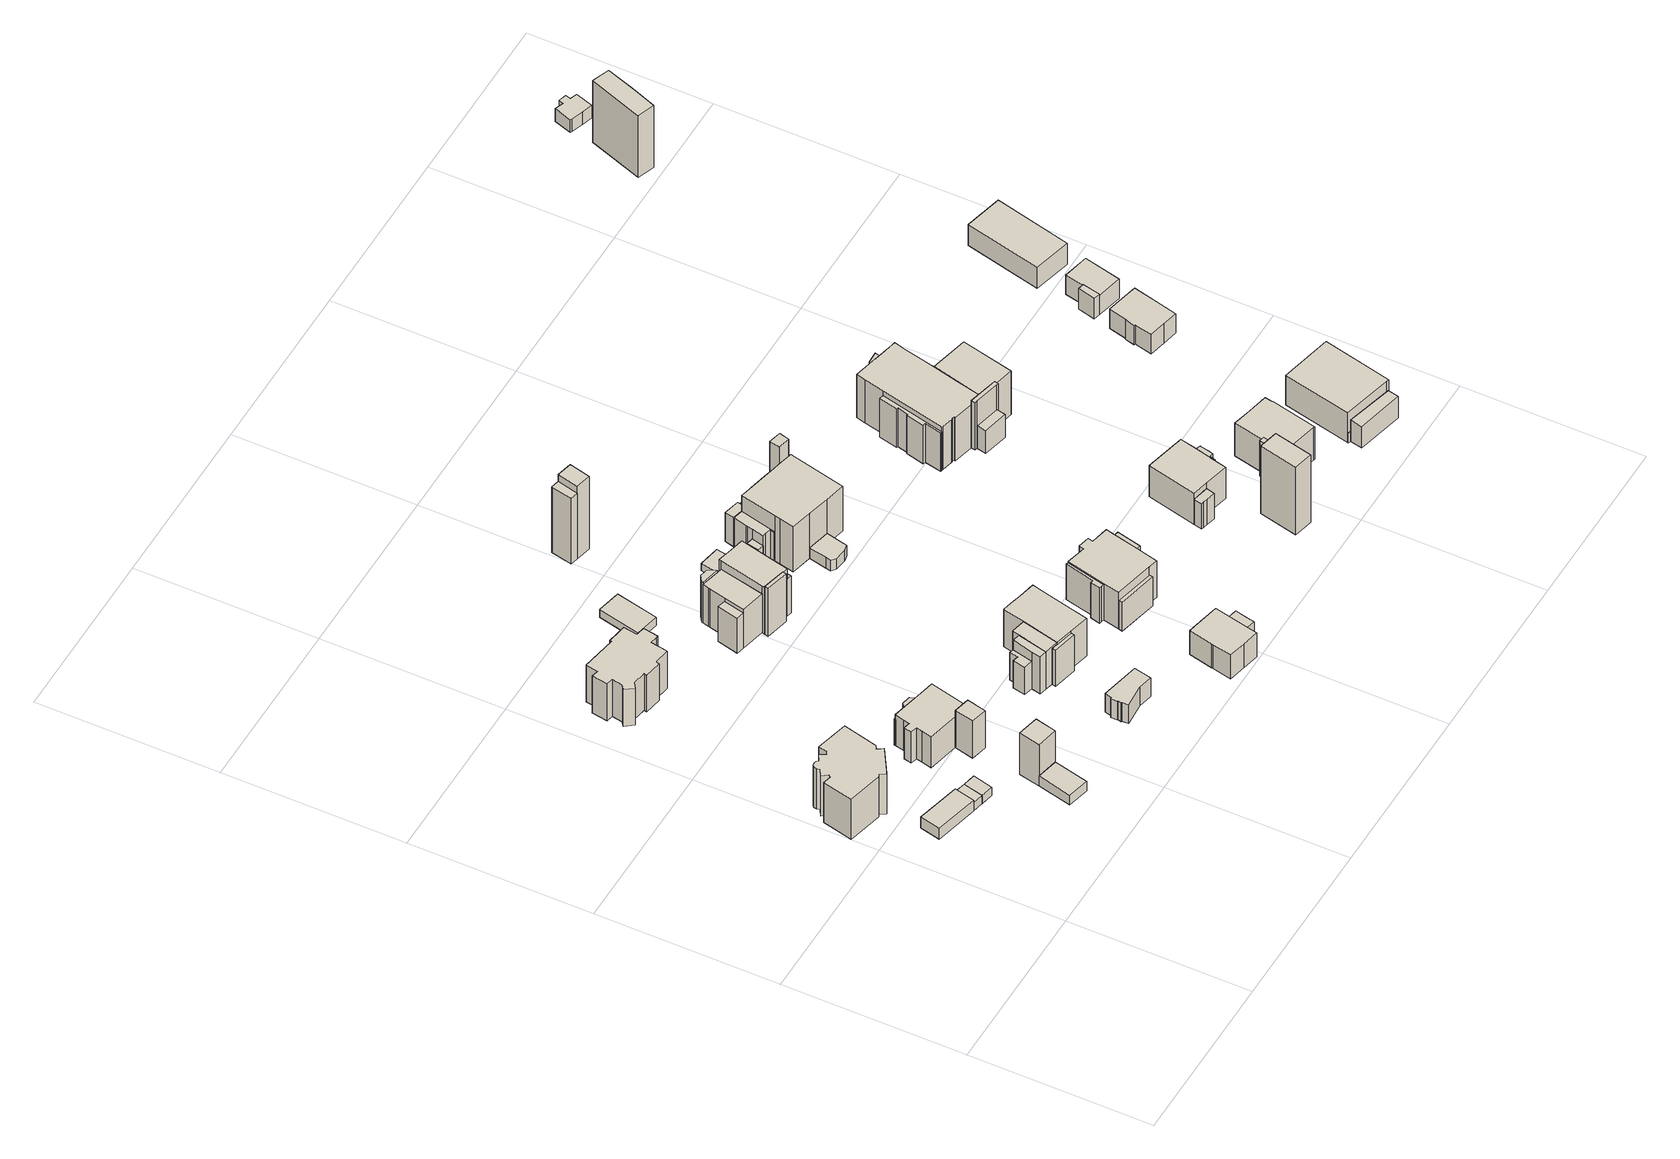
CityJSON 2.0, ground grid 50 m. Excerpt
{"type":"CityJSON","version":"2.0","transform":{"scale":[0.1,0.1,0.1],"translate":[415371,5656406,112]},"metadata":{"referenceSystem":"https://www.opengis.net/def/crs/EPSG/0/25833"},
"CityObjects":{
"building1":{"type":"Building","attributes":{"Dachtyp_tdc":"tdcHipAndGableRoof","Gemeindeschluessel":14612000,"Dachneigung":60.05,"QualitaetDacherkennung":9,"Geometrietyp2DReferenz":"3000","measuredHeight":6.74,"function":"31001_9998","roofType":"5000"},"geometry":[{"type":"Solid","lod":"1","boundaries":[[[[0,1,2,3]],[[4,5,6,7]],[[3,5,4,0]],[[2,6,5,3]],[[1,7,6,2]],[[0,4,7,1]]]]}]},
"building2":{"type":"Building","attributes":{"Dachtyp_tdc":"tdcFreeFormRoof","Gemeindeschluessel":14612000,"Dachneigung":3.25,"QualitaetDacherkennung":23,"Geometrietyp2DReferenz":"3000","measuredHeight":14.81,"function":"31001_9998","roofType":"5000"},"geometry":[{"type":"Solid","lod":"1","boundaries":[[[[8,9,10,11,12,13,14,15,16,17,18,19,20,21,22,23,24,25,26,27,28,29,30]],[[31,32,33,34,35,36,37,38,39,40,41,42,43,44,45,46,47,48,49,50,51,52,53]],[[30,32,31,8]],[[29,33,32,30]],[[28,34,33,29]],[[27,35,34,28]],[[26,36,35,27]],[[25,37,36,26]],[[24,38,37,25]],[[23,39,38,24]],[[22,40,39,23]],[[21,41,40,22]],[[20,42,41,21]],[[19,43,42,20]],[[18,44,43,19]],[[17,45,44,18]],[[16,46,45,17]],[[15,47,46,16]],[[14,48,47,15]],[[13,49,48,14]],[[12,50,49,13]],[[11,51,50,12]],[[10,52,51,11]],[[9,53,52,10]],[[8,31,53,9]]]]}]},
"building3":{"type":"Building","attributes":{"Dachtyp_tdc":"tdcPolyFlatRoof","Gemeindeschluessel":14612000,"Dachneigung":3.44,"QualitaetDacherkennung":82,"Geometrietyp2DReferenz":"3000","measuredHeight":2.91,"function":"31001_9998","roofType":"2100"},"geometry":[{"type":"Solid","lod":"1","boundaries":[[[[54,55,56,57]],[[58,59,7,6]],[[57,59,58,54]],[[56,7,59,57]],[[55,6,7,56]],[[54,58,6,55]]]]}]},
"building4":{"type":"Building","attributes":{"Dachtyp_tdc":"tdcPolyFlatRoof","Gemeindeschluessel":14612000,"Dachneigung":3.43,"QualitaetDacherkennung":82,"Geometrietyp2DReferenz":"3000","measuredHeight":2.96,"function":"31001_9998","roofType":"2100"},"geometry":[{"type":"Solid","lod":"1","boundaries":[[[[60,54,57,61]],[[62,63,64,65]],[[61,63,62,60]],[[57,64,63,61]],[[54,65,64,57]],[[60,62,65,54]]]]}]},
"building5":{"type":"Building","attributes":{"Dachtyp_tdc":"tdcPolyFlatRoof","Gemeindeschluessel":14612000,"Dachneigung":9.85,"QualitaetDacherkennung":81,"Geometrietyp2DReferenz":"3000","measuredHeight":4.2,"function":"31001_9998","roofType":"2100"},"geometry":[{"type":"Solid","lod":"1","boundaries":[[[[66,67,68,69]],[[70,71,72,73]],[[69,71,70,66]],[[68,72,71,69]],[[67,73,72,68]],[[66,70,73,67]]]]}]},
"building6":{"type":"Building","attributes":{"Dachtyp_tdc":"tdcFreeFormRoof","Gemeindeschluessel":14612000,"Dachneigung":69.59,"QualitaetDacherkennung":2,"Geometrietyp2DReferenz":"3000","measuredHeight":18.01,"function":"31001_9998","roofType":"5000"},"geometry":[{"type":"Solid","lod":"1","boundaries":[[[[74,75,76,77]],[[78,79,80,81]],[[77,79,78,74]],[[76,80,79,77]],[[75,81,80,76]],[[74,78,81,75]]]]}]},
"building7":{"type":"Building","attributes":{"Gemeindeschluessel":14612000,"Geometrietyp2DReferenz":"3000","function":"31001_9998","roofType":"9999"},"children":["building7-1","building7-2","building7-3"]},
"building7-1":{"type":"BuildingPart","attributes":{"Dachtyp_tdc":"tdcPolyFlatRoof","Dachneigung":0,"QualitaetDacherkennung":38,"Geometrietyp2DReferenz":"3000","measuredHeight":8.87,"roofType":"1000"},"parents":["building7"],"geometry":[{"type":"Solid","lod":"1","boundaries":[[[[82,83,84,85,86,87]],[[88,89,90,91,92,93]],[[87,89,88,82]],[[86,90,89,87]],[[85,91,90,86]],[[84,92,91,85]],[[83,93,92,84]],[[82,88,93,83]]]]}]},
"building7-2":{"type":"BuildingPart","attributes":{"Dachtyp_tdc":"tdcHipRoof","Dachneigung":26.07,"QualitaetDacherkennung":72,"Geometrietyp2DReferenz":"3000","measuredHeight":12.39,"roofType":"3200"},"parents":["building7"],"geometry":[{"type":"Solid","lod":"1","boundaries":[[[[94,95,96,97,98,99,100,101,102,103,104,105]],[[106,107,108,109,110,111,88,93,112,113,114,115]],[[105,107,106,94]],[[104,108,107,105]],[[103,109,108,104]],[[102,110,109,103]],[[101,111,110,102]],[[100,88,111,101]],[[99,93,88,100]],[[98,112,93,99]],[[97,113,112,98]],[[96,114,113,97]],[[95,115,114,96]],[[94,106,115,95]]]]}]},
"building7-3":{"type":"BuildingPart","attributes":{"Dachtyp_tdc":"tdcTentRoof","Dachneigung":30.76,"QualitaetDacherkennung":66,"Geometrietyp2DReferenz":"3000","measuredHeight":13.53,"roofType":"3500"},"parents":["building7"],"geometry":[{"type":"Solid","lod":"1","boundaries":[[[[116,117,118,119]],[[114,113,120,121]],[[119,113,114,116]],[[118,120,113,119]],[[117,121,120,118]],[[116,114,121,117]]]]}]},
"building8":{"type":"Building","attributes":{"Dachtyp_tdc":"tdcFreeFormRoof","Gemeindeschluessel":14612000,"Dachneigung":38.51,"QualitaetDacherkennung":26,"Geometrietyp2DReferenz":"3000","measuredHeight":15.04,"function":"31001_9998","roofType":"5000"},"geometry":[{"type":"Solid","lod":"1","boundaries":[[[[122,123,124,125,126,127,128,129,130,131,132,133,134,135,136,137,138,139,140,141,142,143,144]],[[145,146,147,148,149,150,151,152,153,154,155,156,157,158,159,160,161,162,163,164,165,166,167]],[[144,146,145,122]],[[143,147,146,144]],[[142,148,147,143]],[[141,149,148,142]],[[140,150,149,141]],[[139,151,150,140]],[[138,152,151,139]],[[137,153,152,138]],[[136,154,153,137]],[[135,155,154,136]],[[134,156,155,135]],[[133,157,156,134]],[[132,158,157,133]],[[131,159,158,132]],[[130,160,159,131]],[[129,161,160,130]],[[128,162,161,129]],[[127,163,162,128]],[[126,164,163,127]],[[125,165,164,126]],[[124,166,165,125]],[[123,167,166,124]],[[122,145,167,123]]]]}]},
"building9":{"type":"Building","attributes":{"Dachtyp_tdc":"tdcPolyFlatRoof","Gemeindeschluessel":14612000,"Dachneigung":0,"QualitaetDacherkennung":62,"Geometrietyp2DReferenz":"3000","measuredHeight":6.29,"function":"31001_9998","roofType":"1000"},"geometry":[{"type":"Solid","lod":"1","boundaries":[[[[168,169,170,171,172,173,174,175,176,177,178]],[[179,180,181,182,183,184,185,186,187,188,189]],[[178,180,179,168]],[[177,181,180,178]],[[176,182,181,177]],[[175,183,182,176]],[[174,184,183,175]],[[173,185,184,174]],[[172,186,185,173]],[[171,187,186,172]],[[170,188,187,171]],[[169,189,188,170]],[[168,179,189,169]]]]}]},
"building10":{"type":"Building","attributes":{"Dachtyp_tdc":"tdcPolyFlatRoof","Gemeindeschluessel":14612000,"Dachneigung":3.47,"QualitaetDacherkennung":86,"Geometrietyp2DReferenz":"3000","measuredHeight":2.9,"function":"31001_9998","roofType":"2100"},"geometry":[{"type":"Solid","lod":"1","boundaries":[[[[190,191,192,193]],[[194,195,196,197]],[[193,195,194,190]],[[192,196,195,193]],[[191,197,196,192]],[[190,194,197,191]]]]}]},
"building11":{"type":"Building","attributes":{"Gemeindeschluessel":14612000,"Geometrietyp2DReferenz":"3000","function":"31001_9998","roofType":"9999"},"children":["building11-1","building11-2","building11-3","building11-4","building11-5","building11-6"]},
"building11-1":{"type":"BuildingPart","attributes":{"Dachtyp_tdc":"tdcGableRoof","Dachneigung":65.49,"QualitaetDacherkennung":18,"Geometrietyp2DReferenz":"3000","measuredHeight":19.24,"roofType":"3100"},"parents":["building11"],"geometry":[{"type":"Solid","lod":"1","boundaries":[[[[198,199,200,201]],[[202,203,204,205]],[[201,203,202,198]],[[200,204,203,201]],[[199,205,204,200]],[[198,202,205,199]]]]}]},
"building11-2":{"type":"BuildingPart","attributes":{"Dachtyp_tdc":"tdcGableRoof","Dachneigung":63.66,"QualitaetDacherkennung":28,"Geometrietyp2DReferenz":"3000","measuredHeight":16.52,"roofType":"3100"},"parents":["building11"],"geometry":[{"type":"Solid","lod":"1","boundaries":[[[[206,207,208,209,210,211,212,213]],[[214,215,216,217,218,219,220,221]],[[213,215,214,206]],[[212,216,215,213]],[[211,217,216,212]],[[210,218,217,211]],[[209,219,218,210]],[[208,220,219,209]],[[207,221,220,208]],[[206,214,221,207]]]]}]},
"building11-3":{"type":"BuildingPart","attributes":{"Dachtyp_tdc":"tdcGableRoof","Dachneigung":60.51,"QualitaetDacherkennung":62,"Geometrietyp2DReferenz":"3000","measuredHeight":14.48,"roofType":"3100"},"parents":["building11"],"geometry":[{"type":"Solid","lod":"1","boundaries":[[[[222,223,224,225]],[[221,226,227,214]],[[225,226,221,222]],[[224,227,226,225]],[[223,214,227,224]],[[222,221,214,223]]]]}]},
"building11-4":{"type":"BuildingPart","attributes":{"Dachtyp_tdc":"tdcPolyFlatRoof","Dachneigung":5.05,"QualitaetDacherkennung":50,"Geometrietyp2DReferenz":"3000","measuredHeight":12.51,"roofType":"2100"},"parents":["building11"],"geometry":[{"type":"Solid","lod":"1","boundaries":[[[[228,229,230,231]],[[232,233,234,235]],[[231,233,232,228]],[[230,234,233,231]],[[229,235,234,230]],[[228,232,235,229]]]]}]},
"building11-5":{"type":"BuildingPart","attributes":{"Dachtyp_tdc":"tdcFreeFormRoof","Dachneigung":58.99,"QualitaetDacherkennung":27,"Geometrietyp2DReferenz":"3000","measuredHeight":19.33,"roofType":"5000"},"parents":["building11"],"geometry":[{"type":"Solid","lod":"1","boundaries":[[[[236,237,238,239,240,241,242,243,244,245,246]],[[234,233,205,247,204,220,219,248,249,250,251]],[[246,233,234,236]],[[245,205,233,246]],[[244,247,205,245]],[[243,204,247,244]],[[242,220,204,243]],[[241,219,220,242]],[[240,248,219,241]],[[239,249,248,240]],[[238,250,249,239]],[[237,251,250,238]],[[236,234,251,237]]]]}]},
"building11-6":{"type":"BuildingPart","attributes":{"Dachtyp_tdc":"tdcFreeFormRoof","Dachneigung":59.69,"QualitaetDacherkennung":20,"Geometrietyp2DReferenz":"3000","measuredHeight":15.66,"roofType":"5000"},"parents":["building11"],"geometry":[{"type":"Solid","lod":"1","boundaries":[[[[252,253,254,255,256]],[[217,257,258,259,218]],[[256,257,217,252]],[[255,258,257,256]],[[254,259,258,255]],[[253,218,259,254]],[[252,217,218,253]]]]}]},
"building12":{"type":"Building","attributes":{"Gemeindeschluessel":14612000,"Geometrietyp2DReferenz":"3000","function":"31001_9998","roofType":"9999"},"children":["building12-1","building12-2","building12-3","building12-4","building12-5","building12-6","building12-7"]},
"building12-1":{"type":"BuildingPart","attributes":{"Dachtyp_tdc":"tdcPolyFlatRoof","Dachneigung":0,"QualitaetDacherkennung":68,"Geometrietyp2DReferenz":"3000","measuredHeight":12.65,"roofType":"1000"},"parents":["building12"],"geometry":[{"type":"Solid","lod":"1","boundaries":[[[[260,261,262,263,264,265,266,267,268,269]],[[270,271,272,273,274,275,276,277,278,279]],[[269,270,279,260]],[[268,271,270,269]],[[267,272,271,268]],[[266,273,272,267]],[[265,274,273,266]],[[264,275,274,265]],[[263,276,275,264]],[[262,277,276,263]],[[261,278,277,262]],[[260,279,278,261]]]]}]},
"building12-2":{"type":"BuildingPart","attributes":{"Dachtyp_tdc":"tdcFreeFormRoof","Dachneigung":18.35,"QualitaetDacherkennung":23,"Geometrietyp2DReferenz":"3000","measuredHeight":12.59,"roofType":"5000"},"parents":["building12"],"geometry":[{"type":"Solid","lod":"1","boundaries":[[[[280,281,282,283,282,284]],[[285,286,287,288,287,279]],[[284,286,285,280]],[[282,287,286,284]],[[281,279,287,282]],[[280,285,279,281]]]]}]},
"building12-3":{"type":"BuildingPart","attributes":{"Dachtyp_tdc":"tdcPolyFlatRoof","Dachneigung":0,"QualitaetDacherkennung":66,"Geometrietyp2DReferenz":"3000","measuredHeight":12.65,"roofType":"1000"},"parents":["building12"],"geometry":[{"type":"Solid","lod":"1","boundaries":[[[[269,268,289,290,291]],[[270,288,292,293,271]],[[291,288,270,269]],[[290,292,288,291]],[[289,293,292,290]],[[268,271,293,289]],[[269,270,271,268]]]]}]},
"building12-4":{"type":"BuildingPart","attributes":{"Dachtyp_tdc":"tdcPolyFlatRoof","Dachneigung":0,"QualitaetDacherkennung":42,"Geometrietyp2DReferenz":"3000","measuredHeight":9.26,"roofType":"1000"},"parents":["building12"],"geometry":[{"type":"Solid","lod":"1","boundaries":[[[[294,295,296,297,298,299]],[[300,301,302,303,304,305]],[[299,301,300,294]],[[298,302,301,299]],[[297,303,302,298]],[[296,304,303,297]],[[295,305,304,296]],[[294,300,305,295]]]]}]},
"building12-5":{"type":"BuildingPart","attributes":{"Dachtyp_tdc":"tdcFreeFormRoof","Dachneigung":62.12,"QualitaetDacherkennung":17,"Geometrietyp2DReferenz":"3000","measuredHeight":10.46,"roofType":"5000"},"parents":["building12"],"geometry":[{"type":"Solid","lod":"1","boundaries":[[[[306,307,308,309]],[[276,310,311,277]],[[309,310,276,306]],[[308,311,310,309]],[[307,277,311,308]],[[306,276,277,307]]]]}]},
"building12-6":{"type":"BuildingPart","attributes":{"Dachtyp_tdc":"tdcPolyFlatRoof","Dachneigung":0,"QualitaetDacherkennung":40,"Geometrietyp2DReferenz":"3000","measuredHeight":3.21,"roofType":"1000"},"parents":["building12"],"geometry":[{"type":"Solid","lod":"1","boundaries":[[[[312,313,314,315]],[[274,273,316,317]],[[315,273,274,312]],[[314,316,273,315]],[[313,317,316,314]],[[312,274,317,313]]]]}]},
"building12-7":{"type":"BuildingPart","attributes":{"Dachtyp_tdc":"tdcPolyFlatRoof","Dachneigung":0,"QualitaetDacherkennung":72,"Geometrietyp2DReferenz":"3000","measuredHeight":12.62,"roofType":"1000"},"parents":["building12"],"geometry":[{"type":"Solid","lod":"1","boundaries":[[[[318,319,320,321,322]],[[305,304,292,288,323]],[[322,304,305,318]],[[321,292,304,322]],[[320,288,292,321]],[[319,323,288,320]],[[318,305,323,319]]]]}]},
"building13":{"type":"Building","attributes":{"Gemeindeschluessel":14612000,"Geometrietyp2DReferenz":"3000","function":"31001_9998","roofType":"9999"},"children":["building13-1","building13-2"]},
"building13-1":{"type":"BuildingPart","attributes":{"Dachtyp_tdc":"tdcGableRoof","Dachneigung":21.09,"QualitaetDacherkennung":64,"Geometrietyp2DReferenz":"3000","measuredHeight":9.02,"roofType":"3100"},"parents":["building13"],"geometry":[{"type":"Solid","lod":"1","boundaries":[[[[324,325,326,327,328,329,330,331,332]],[[333,334,335,336,337,338,339,340,341]],[[332,334,333,324]],[[331,335,334,332]],[[330,336,335,331]],[[329,337,336,330]],[[328,338,337,329]],[[327,339,338,328]],[[326,340,339,327]],[[325,341,340,326]],[[324,333,341,325]]]]}]},
"building13-2":{"type":"BuildingPart","attributes":{"Dachtyp_tdc":"tdcGableRoof","Dachneigung":14.2,"QualitaetDacherkennung":58,"Geometrietyp2DReferenz":"3000","measuredHeight":8.01,"roofType":"3100"},"parents":["building13"],"geometry":[{"type":"Solid","lod":"1","boundaries":[[[[342,343,344,345,346,347,348,349]],[[350,340,351,352,353,354,355,341]],[[349,340,350,342]],[[348,351,340,349]],[[347,352,351,348]],[[346,353,352,347]],[[345,354,353,346]],[[344,355,354,345]],[[343,341,355,344]],[[342,350,341,343]]]]}]},
"building14":{"type":"Building","attributes":{"Dachtyp_tdc":"tdcGableRoof","Gemeindeschluessel":14612000,"Dachneigung":34.24,"QualitaetDacherkennung":8,"Geometrietyp2DReferenz":"3000","measuredHeight":24.36,"function":"31001_9998","roofType":"3100"},"geometry":[{"type":"Solid","lod":"1","boundaries":[[[[356,357,358,359]],[[360,361,362,363]],[[359,361,360,356]],[[358,362,361,359]],[[357,363,362,358]],[[356,360,363,357]]]]}]},
"building15":{"type":"Building","attributes":{"Dachtyp_tdc":"tdcFreeFormRoof","Gemeindeschluessel":14612000,"Dachneigung":66.35,"QualitaetDacherkennung":4,"Geometrietyp2DReferenz":"3000","measuredHeight":27.05,"function":"31001_9998","roofType":"5000"},"geometry":[{"type":"Solid","lod":"1","boundaries":[[[[364,365,366,367]],[[362,361,368,369]],[[367,361,362,364]],[[366,368,361,367]],[[365,369,368,366]],[[364,362,369,365]]]]}]},
"building16":{"type":"Building","attributes":{"Dachtyp_tdc":"tdcPolyFlatRoof","Gemeindeschluessel":14612000,"Dachneigung":0,"QualitaetDacherkennung":37,"Geometrietyp2DReferenz":"3000","measuredHeight":2.41,"function":"31001_9998","roofType":"1000"},"geometry":[{"type":"Solid","lod":"1","boundaries":[[[[370,371,372,373]],[[374,375,376,377]],[[373,375,374,370]],[[372,376,375,373]],[[371,377,376,372]],[[370,374,377,371]]]]}]},
"building17":{"type":"Building","attributes":{"Gemeindeschluessel":14612000,"Geometrietyp2DReferenz":"3000","function":"31001_9998","roofType":"9999"},"children":["building17-1","building17-2","building17-3","building17-4"]},
"building17-1":{"type":"BuildingPart","attributes":{"Dachtyp_tdc":"tdcFreeFormRoof","Dachneigung":20.43,"QualitaetDacherkennung":39,"Geometrietyp2DReferenz":"3000","measuredHeight":12.29,"roofType":"5000"},"parents":["building17"],"geometry":[{"type":"Solid","lod":"1","boundaries":[[[[378,379,380,381]],[[382,383,384,385]],[[381,383,382,378]],[[380,384,383,381]],[[379,385,384,380]],[[378,382,385,379]]]]}]},
"building17-2":{"type":"BuildingPart","attributes":{"Dachtyp_tdc":"tdcPolyFlatRoof","Dachneigung":0,"QualitaetDacherkennung":77,"Geometrietyp2DReferenz":"3000","measuredHeight":12.39,"roofType":"1000"},"parents":["building17"],"geometry":[{"type":"Solid","lod":"1","boundaries":[[[[386,387,388,389,390,391,392,393,394,395,396,397]],[[385,398,399,400,401,402,403,404,405,406,407,382]],[[397,385,382,386]],[[396,398,385,397]],[[395,399,398,396]],[[394,400,399,395]],[[393,401,400,394]],[[392,402,401,393]],[[391,403,402,392]],[[390,404,403,391]],[[389,405,404,390]],[[388,406,405,389]],[[387,407,406,388]],[[386,382,407,387]]]]}]},
"building17-3":{"type":"BuildingPart","attributes":{"Dachtyp_tdc":"tdcFreeFormRoof","Dachneigung":69.54,"QualitaetDacherkennung":15,"Geometrietyp2DReferenz":"3000","measuredHeight":10.46,"roofType":"5000"},"parents":["building17"],"geometry":[{"type":"Solid","lod":"1","boundaries":[[[[408,409,410,411]],[[399,412,413,400]],[[411,412,399,408]],[[410,413,412,411]],[[409,400,413,410]],[[408,399,400,409]]]]}]},
"building17-4":{"type":"BuildingPart","attributes":{"Dachtyp_tdc":"tdcFreeFormRoof","Dachneigung":28.55,"QualitaetDacherkennung":44,"Geometrietyp2DReferenz":"3000","measuredHeight":12.25,"roofType":"5000"},"parents":["building17"],"geometry":[{"type":"Solid","lod":"1","boundaries":[[[[414,415,416,417,418,419,420]],[[421,422,402,401,423,424,425]],[[420,422,421,414]],[[419,402,422,420]],[[418,401,402,419]],[[417,423,401,418]],[[416,424,423,417]],[[415,425,424,416]],[[414,421,425,415]]]]}]},
"building18":{"type":"Building","attributes":{"name":"Aparthotel Villa Feisleben","Gemeindeschluessel":14612000,"Geometrietyp2DReferenz":"3000","function":"31001_2071","roofType":"9999"},"children":["building18-1","building18-2","building18-3","building18-4","building18-5"]},
"building18-1":{"type":"BuildingPart","attributes":{"Dachtyp_tdc":"tdcFreeFormRoof","Dachneigung":27.39,"QualitaetDacherkennung":15,"Geometrietyp2DReferenz":"3000","measuredHeight":4.35,"roofType":"5000"},"parents":["building18"],"geometry":[{"type":"Solid","lod":"1","boundaries":[[[[426,427,428,429,430,431,432,433]],[[434,435,436,437,438,439,440,441]],[[433,435,434,426]],[[432,436,435,433]],[[431,437,436,432]],[[430,438,437,431]],[[429,439,438,430]],[[428,440,439,429]],[[427,441,440,428]],[[426,434,441,427]]]]}]},
"building18-2":{"type":"BuildingPart","attributes":{"Dachtyp_tdc":"tdcHipRoof","Dachneigung":33.91,"QualitaetDacherkennung":68,"Geometrietyp2DReferenz":"3000","measuredHeight":17.95,"roofType":"3200"},"parents":["building18"],"geometry":[{"type":"Solid","lod":"1","boundaries":[[[[442,443,444,445,446,447,448,449,450,451,452,453,454,455,456,457]],[[440,458,459,460,461,462,463,464,465,466,467,468,469,470,471,441]],[[457,458,440,442]],[[456,459,458,457]],[[455,460,459,456]],[[454,461,460,455]],[[453,462,461,454]],[[452,463,462,453]],[[451,464,463,452]],[[450,465,464,451]],[[449,466,465,450]],[[448,467,466,449]],[[447,468,467,448]],[[446,469,468,447]],[[445,470,469,446]],[[444,471,470,445]],[[443,441,471,444]],[[442,440,441,443]]]]}]},
"building18-3":{"type":"BuildingPart","attributes":{"Dachtyp_tdc":"tdcPolyFlatRoof","Dachneigung":10.23,"QualitaetDacherkennung":35,"Geometrietyp2DReferenz":"3000","measuredHeight":10.07,"roofType":"2100"},"parents":["building18"],"geometry":[{"type":"Solid","lod":"1","boundaries":[[[[472,473,474,475,476]],[[477,478,479,480,463]],[[476,478,477,472]],[[475,479,478,476]],[[474,480,479,475]],[[473,463,480,474]],[[472,477,463,473]]]]}]},
"building18-4":{"type":"BuildingPart","attributes":{"Dachtyp_tdc":"tdcGableRoof","Dachneigung":21.68,"QualitaetDacherkennung":56,"Geometrietyp2DReferenz":"3000","measuredHeight":6.91,"roofType":"3100"},"parents":["building18"],"geometry":[{"type":"Solid","lod":"1","boundaries":[[[[481,482,483,484,485,486,487,488,489]],[[490,491,492,493,494,495,496,497,498]],[[489,491,490,481]],[[488,492,491,489]],[[487,493,492,488]],[[486,494,493,487]],[[485,495,494,486]],[[484,496,495,485]],[[483,497,496,484]],[[482,498,497,483]],[[481,490,498,482]]]]}]},
"building18-5":{"type":"BuildingPart","attributes":{"Dachtyp_tdc":"tdcPolyFlatRoof","Dachneigung":0,"QualitaetDacherkennung":14,"Geometrietyp2DReferenz":"3000","measuredHeight":9.84,"roofType":"1000"},"parents":["building18"],"geometry":[{"type":"Solid","lod":"1","boundaries":[[[[499,500,501,502,503,504,472,505,506,507]],[[491,508,509,477,462,461,510,511,512,493]],[[506,508,491,507]],[[505,509,508,506]],[[472,477,509,505]],[[504,462,477,472]],[[503,461,462,504]],[[502,510,461,503]],[[501,511,510,502]],[[500,512,511,501]],[[499,493,512,500]],[[507,491,493,499]]]]}]},
"building19":{"type":"Building","attributes":{"name":"Aparthotel Villa Feisleben","Dachtyp_tdc":"tdcFreeFormRoof","Gemeindeschluessel":14612000,"Dachneigung":53.56,"QualitaetDacherkennung":10,"Geometrietyp2DReferenz":"3000","measuredHeight":10.9,"function":"31001_2071","roofType":"5000"},"geometry":[{"type":"Solid","lod":"1","boundaries":[[[[513,514,515,516,517]],[[463,480,518,519,464]],[[517,480,463,513]],[[516,518,480,517]],[[515,519,518,516]],[[514,464,519,515]],[[513,463,464,514]]]]}]},
"building20":{"type":"Building","attributes":{"name":"Aparthotel Villa Feisleben","Dachtyp_tdc":"tdcFreeFormRoof","Gemeindeschluessel":14612000,"Dachneigung":39.19,"QualitaetDacherkennung":9,"Geometrietyp2DReferenz":"3000","measuredHeight":20.86,"function":"31001_2071","roofType":"5000"},"geometry":[{"type":"Solid","lod":"1","boundaries":[[[[520,521,522,523,524]],[[525,526,527,528,529]],[[524,526,525,520]],[[523,527,526,524]],[[522,528,527,523]],[[521,529,528,522]],[[520,525,529,521]]]]}]},
"building21":{"type":"Building","attributes":{"Dachtyp_tdc":"tdcFreeFormRoof","Gemeindeschluessel":14612000,"Dachneigung":16.84,"QualitaetDacherkennung":3,"Geometrietyp2DReferenz":"3000","measuredHeight":23.24,"function":"31001_9998","roofType":"5000"},"geometry":[{"type":"Solid","lod":"1","boundaries":[[[[530,531,532,533,534]],[[535,536,537,538,539]],[[534,536,535,530]],[[533,537,536,534]],[[532,538,537,533]],[[531,539,538,532]],[[530,535,539,531]]]]}]},
"building22":{"type":"Building","attributes":{"Gemeindeschluessel":14612000,"Geometrietyp2DReferenz":"3000","function":"31001_9998","roofType":"9999"},"children":["building22-1","building22-2","building22-3"]},
"building22-1":{"type":"BuildingPart","attributes":{"Dachtyp_tdc":"tdcPolyFlatRoof","Dachneigung":28.89,"QualitaetDacherkennung":56,"Geometrietyp2DReferenz":"3000","measuredHeight":9.5,"roofType":"2100"},"parents":["building22"],"geometry":[{"type":"Solid","lod":"1","boundaries":[[[[540,541,542,543,544,545,546,547,548]],[[549,550,551,552,553,554,555,556,557]],[[548,549,557,540]],[[547,550,549,548]],[[546,551,550,547]],[[545,552,551,546]],[[544,553,552,545]],[[543,554,553,544]],[[542,555,554,543]],[[541,556,555,542]],[[540,557,556,541]]]]}]},
"building22-2":{"type":"BuildingPart","attributes":{"Dachtyp_tdc":"tdcFreeFormRoof","Dachneigung":49.19,"QualitaetDacherkennung":33,"Geometrietyp2DReferenz":"3000","measuredHeight":9.24,"roofType":"5000"},"parents":["building22"],"geometry":[{"type":"Solid","lod":"1","boundaries":[[[[558,559,560,561,562,563]],[[564,565,566,567,568,569]],[[563,565,564,558]],[[562,566,565,563]],[[561,567,566,562]],[[560,568,567,561]],[[559,569,568,560]],[[558,564,569,559]]]]}]},
"building22-3":{"type":"BuildingPart","attributes":{"Dachtyp_tdc":"tdcHipRoof","Dachneigung":35,"QualitaetDacherkennung":67,"Geometrietyp2DReferenz":"3000","measuredHeight":12.61,"roofType":"3200"},"parents":["building22"],"geometry":[{"type":"Solid","lod":"1","boundaries":[[[[570,571,572,573,574,575,576,577]],[[556,578,579,569,568,580,581,557]],[[577,578,556,570]],[[576,579,578,577]],[[575,569,579,576]],[[574,568,569,575]],[[573,580,568,574]],[[572,581,580,573]],[[571,557,581,572]],[[570,556,557,571]]]]}]},
"building23":{"type":"Building","attributes":{"Dachtyp_tdc":"tdcFreeFormRoof","Gemeindeschluessel":14612000,"Dachneigung":14.67,"QualitaetDacherkennung":9,"Geometrietyp2DReferenz":"3000","measuredHeight":12.17,"function":"31001_9998","roofType":"5000"},"geometry":[{"type":"Solid","lod":"1","boundaries":[[[[582,583,584,585]],[[586,587,588,589]],[[585,587,586,582]],[[584,588,587,585]],[[583,589,588,584]],[[582,586,589,583]]]]}]},
"building24":{"type":"Building","attributes":{"Gemeindeschluessel":14612000,"Geometrietyp2DReferenz":"3000","function":"31001_9998","roofType":"9999"},"children":["building24-1","building24-2","building24-3","building24-4","building24-5","building24-6"]},
"building24-1":{"type":"BuildingPart","attributes":{"Dachtyp_tdc":"tdcHipRoof","Dachneigung":23.21,"QualitaetDacherkennung":25,"Geometrietyp2DReferenz":"3000","measuredHeight":16.01,"roofType":"3200"},"parents":["building24"],"geometry":[{"type":"Solid","lod":"1","boundaries":[[[[590,591,592,593,594,595,596,597,598,599,600,601,602,603,604,605,606,607,608,609,610]],[[611,612,613,614,615,616,617,618,619,620,621,622,623,624,625,626,627,628,629,630,631]],[[610,612,611,590]],[[609,613,612,610]],[[608,614,613,609]],[[607,615,614,608]],[[606,616,615,607]],[[605,617,616,606]],[[604,618,617,605]],[[603,619,618,604]],[[602,620,619,603]],[[601,621,620,602]],[[600,622,621,601]],[[599,623,622,600]],[[598,624,623,599]],[[597,625,624,598]],[[596,626,625,597]],[[595,627,626,596]],[[594,628,627,595]],[[593,629,628,594]],[[592,630,629,593]],[[591,631,630,592]],[[590,611,631,591]]]]}]},
"building24-2":{"type":"BuildingPart","attributes":{"Dachtyp_tdc":"tdcFreeFormRoof","Dachneigung":53.12,"QualitaetDacherkennung":47,"Geometrietyp2DReferenz":"3000","measuredHeight":16.35,"roofType":"5000"},"parents":["building24"],"geometry":[{"type":"Solid","lod":"1","boundaries":[[[[632,633,634,635,636,637]],[[638,639,640,641,623,642]],[[637,639,638,632]],[[636,640,639,637]],[[635,641,640,636]],[[634,623,641,635]],[[633,642,623,634]],[[632,638,642,633]]]]}]},
"building24-3":{"type":"BuildingPart","attributes":{"Dachtyp_tdc":"tdcHipAndGableRoof","Dachneigung":25.53,"QualitaetDacherkennung":62,"Geometrietyp2DReferenz":"3000","measuredHeight":16.56,"roofType":"5000"},"parents":["building24"],"geometry":[{"type":"Solid","lod":"1","boundaries":[[[[643,644,645,646,647,648]],[[622,649,620,650,651,642]],[[648,649,622,643]],[[647,620,649,648]],[[646,650,620,647]],[[645,651,650,646]],[[644,642,651,645]],[[643,622,642,644]]]]}]},
"building24-4":{"type":"BuildingPart","attributes":{"Dachtyp_tdc":"tdcPolyFlatRoof","Dachneigung":0,"QualitaetDacherkennung":63,"Geometrietyp2DReferenz":"3000","measuredHeight":7.66,"roofType":"1000"},"parents":["building24"],"geometry":[{"type":"Solid","lod":"1","boundaries":[[[[652,653,654,655]],[[639,656,657,640]],[[655,656,639,652]],[[654,657,656,655]],[[653,640,657,654]],[[652,639,640,653]]]]}]},
"building24-5":{"type":"BuildingPart","attributes":{"Dachtyp_tdc":"tdcPolyFlatRoof","Dachneigung":23.55,"QualitaetDacherkennung":49,"Geometrietyp2DReferenz":"3000","measuredHeight":13.38,"roofType":"2100"},"parents":["building24"],"geometry":[{"type":"Solid","lod":"1","boundaries":[[[[658,659,660,661,662,663,664,665,666,667,668]],[[629,669,670,671,672,673,674,675,676,677,630]],[[668,669,629,658]],[[667,670,669,668]],[[666,671,670,667]],[[665,672,671,666]],[[664,673,672,665]],[[663,674,673,664]],[[662,675,674,663]],[[661,676,675,662]],[[660,677,676,661]],[[659,630,677,660]],[[658,629,630,659]]]]}]},
"building24-6":{"type":"BuildingPart","attributes":{"Dachtyp_tdc":"tdcFreeFormRoof","Dachneigung":30.58,"QualitaetDacherkennung":8,"Geometrietyp2DReferenz":"3000","measuredHeight":12.9,"roofType":"5000"},"parents":["building24"],"geometry":[{"type":"Solid","lod":"1","boundaries":[[[[678,679,680,681]],[[613,682,683,614]],[[681,682,613,678]],[[680,683,682,681]],[[679,614,683,680]],[[678,613,614,679]]]]}]},
"building25":{"type":"Building","attributes":{"Dachtyp_tdc":"tdcCutTentRoof","Gemeindeschluessel":14612000,"Dachneigung":2.19,"QualitaetDacherkennung":54,"Geometrietyp2DReferenz":"3000","measuredHeight":12.91,"function":"31001_9998","roofType":"9999"},"geometry":[{"type":"Solid","lod":"1","boundaries":[[[[684,685,686,687,688,689,690,691,692,693]],[[694,695,696,697,698,699,700,701,702,703]],[[693,695,694,684]],[[692,696,695,693]],[[691,697,696,692]],[[690,698,697,691]],[[689,699,698,690]],[[688,700,699,689]],[[687,701,700,688]],[[686,702,701,687]],[[685,703,702,686]],[[684,694,703,685]]]]}]},
"building26":{"type":"Building","attributes":{"Gemeindeschluessel":14612000,"Geometrietyp2DReferenz":"3000","function":"31001_9998","roofType":"9999"},"children":["building26-1","building26-2","building26-3"]},
"building26-1":{"type":"BuildingPart","attributes":{"Dachtyp_tdc":"tdcPolyFlatRoof","Dachneigung":0,"QualitaetDacherkennung":0,"Geometrietyp2DReferenz":"3000","measuredHeight":3.13,"roofType":"9999"},"parents":["building26"],"geometry":[{"type":"Solid","lod":"1","boundaries":[[[[704,705,706,707,708]],[[709,710,711,712,713]],[[708,710,709,704]],[[707,711,710,708]],[[706,712,711,707]],[[705,713,712,706]],[[704,709,713,705]]]]}]},
"building26-2":{"type":"BuildingPart","attributes":{"Dachtyp_tdc":"tdcGableRoof","Dachneigung":66.31,"QualitaetDacherkennung":14,"Geometrietyp2DReferenz":"3000","measuredHeight":9.51,"roofType":"3100"},"parents":["building26"],"geometry":[{"type":"Solid","lod":"1","boundaries":[[[[714,715,716,717]],[[713,712,718,719]],[[717,712,713,714]],[[716,718,712,717]],[[715,719,718,716]],[[714,713,719,715]]]]}]},
"building26-3":{"type":"BuildingPart","attributes":{"Dachtyp_tdc":"tdcHipRoof","Dachneigung":10.26,"QualitaetDacherkennung":40,"Geometrietyp2DReferenz":"3000","measuredHeight":10.61,"roofType":"3200"},"parents":["building26"],"geometry":[{"type":"Solid","lod":"1","boundaries":[[[[720,721,722,723,724]],[[725,726,727,711,710]],[[724,726,725,720]],[[723,727,726,724]],[[722,711,727,723]],[[721,710,711,722]],[[720,725,710,721]]]]}]},
"building27":{"type":"Building","attributes":{"Dachtyp_tdc":"tdcGableRoof","Gemeindeschluessel":14612000,"Dachneigung":26.08,"QualitaetDacherkennung":79,"Geometrietyp2DReferenz":"3000","measuredHeight":7.88,"function":"31001_9998","roofType":"3100"},"geometry":[{"type":"Solid","lod":"1","boundaries":[[[[728,729,730,731,732,733,734,735,736,737]],[[738,739,740,741,742,743,744,745,746,747]],[[737,739,738,728]],[[736,740,739,737]],[[735,741,740,736]],[[734,742,741,735]],[[733,743,742,734]],[[732,744,743,733]],[[731,745,744,732]],[[730,746,745,731]],[[729,747,746,730]],[[728,738,747,729]]]]}]},
"building28":{"type":"Building","attributes":{"Gemeindeschluessel":14612000,"Geometrietyp2DReferenz":"3000","function":"31001_9998","roofType":"9999"},"children":["building28-1","building28-2"]},
"building28-1":{"type":"BuildingPart","attributes":{"Dachtyp_tdc":"tdcGableRoof","Dachneigung":28.7,"QualitaetDacherkennung":82,"Geometrietyp2DReferenz":"3000","measuredHeight":7.53,"roofType":"3100"},"parents":["building28"],"geometry":[{"type":"Solid","lod":"1","boundaries":[[[[748,749,750,751]],[[752,753,754,755]],[[751,753,752,748]],[[750,754,753,751]],[[749,755,754,750]],[[748,752,755,749]]]]}]},
"building28-2":{"type":"BuildingPart","attributes":{"Dachtyp_tdc":"tdcGableRoof","Dachneigung":28.6,"QualitaetDacherkennung":87,"Geometrietyp2DReferenz":"3000","measuredHeight":7.59,"roofType":"3100"},"parents":["building28"],"geometry":[{"type":"Solid","lod":"1","boundaries":[[[[756,757,758,759]],[[752,760,761,762]],[[759,760,752,756]],[[758,761,760,759]],[[757,762,761,758]],[[756,752,762,757]]]]}]},
"building29":{"type":"Building","attributes":{"Dachtyp_tdc":"tdcFreeFormRoof","Gemeindeschluessel":14612000,"Dachneigung":21.67,"QualitaetDacherkennung":73,"Geometrietyp2DReferenz":"3000","measuredHeight":8.11,"function":"31001_9998","roofType":"5000"},"geometry":[{"type":"Solid","lod":"1","boundaries":[[[[763,764,765,766]],[[767,768,769,770]],[[766,768,767,763]],[[765,769,768,766]],[[764,770,769,765]],[[763,767,770,764]]]]}]},
"building30":{"type":"Building","attributes":{"Dachtyp_tdc":"tdcFreeFormRoof","Gemeindeschluessel":14612000,"Dachneigung":44.32,"QualitaetDacherkennung":3,"Geometrietyp2DReferenz":"3000","measuredHeight":22.29,"function":"31001_9998","roofType":"5000"},"geometry":[{"type":"Solid","lod":"1","boundaries":[[[[771,772,773,774,775]],[[776,777,778,779,780]],[[775,777,776,771]],[[774,778,777,775]],[[773,779,778,774]],[[772,780,779,773]],[[771,776,780,772]]]]}]},
"building31":{"type":"Building","attributes":{"Dachtyp_tdc":"tdcFreeFormRoof","Gemeindeschluessel":14612000,"Dachneigung":28.27,"QualitaetDacherkennung":65,"Geometrietyp2DReferenz":"3000","measuredHeight":5.38,"function":"31001_9998","roofType":"5000"},"geometry":[{"type":"Solid","lod":"1","boundaries":[[[[781,782,783,784,785,786,787,788,789,790]],[[791,792,793,794,795,796,797,798,799,800]],[[790,792,791,781]],[[789,793,792,790]],[[788,794,793,789]],[[787,795,794,788]],[[786,796,795,787]],[[785,797,796,786]],[[784,798,797,785]],[[783,799,798,784]],[[782,800,799,783]],[[781,791,800,782]]]]}]}
},
"vertices":[
[95,388,51],[216,360,51],[229,416,51],[108,445,51],[95,388,15],[108,445,15],[229,416,15],[216,360,15],
[79,701,146],[74,707,146],[67,709,146],[60,708,146],[54,703,146],[52,694,146],[55,686,146],[37,675,146],[48,658,146],[42,653,146],[21,658,146],[1,574,146],[98,552,146],[105,556,146],[115,540,146],[186,584,146],[176,600,146],[186,606,146],[209,702,146],[119,724,146],[114,700,146],[106,695,146],[96,712,146],[79,701,10],[96,712,10],[106,695,10],[114,700,10],[119,724,10],[209,702,10],[186,606,10],[176,600,10],[186,584,10],[115,540,10],[105,556,10],[98,552,10],[1,574,10],[21,658,10],[42,653,10],[48,658,10],[37,675,10],[55,686,10],[52,694,10],[54,703,10],[60,708,10],[67,709,10],[74,707,10],
[260,409,42],[229,416,42],[216,360,42],[247,354,42],[260,409,15],[247,354,15],
[295,401,42],[282,346,42],[295,401,14],[282,346,14],[247,354,14],[260,409,14],
[336,166,52],[395,152,52],[417,247,52],[358,260,52],[336,166,19],[358,260,19],[417,247,19],[395,152,19],
[358,260,158],[417,247,158],[430,306,158],[371,319,158],[358,260,18],[371,319,18],[430,306,18],[417,247,18],
[325,627,98],[415,607,98],[405,632,98],[380,637,98],[364,621,98],[325,630,98],[325,627,10],[325,630,10],[364,621,10],[380,637,10],[405,632,10],[415,607,10],
[306,547,115],[299,518,115],[385,498,115],[429,488,115],[455,598,115],[415,607,115],[325,627,115],[319,602,115],[314,584,115],[296,588,115],[291,567,115],[309,562,115],[306,547,10],[309,562,10],[291,567,10],[296,588,10],[314,584,10],[319,602,10],[455,598,10],[429,488,10],[385,498,10],[299,518,10],
[385,498,136],[373,446,136],[417,435,136],[429,488,136],[417,435,10],[373,446,10],
[144,1205,142],[142,1196,142],[189,1188,142],[191,1197,142],[234,1190,142],[237,1205,142],[242,1238,142],[264,1234,142],[268,1234,142],[275,1275,142],[250,1280,142],[256,1318,142],[202,1327,142],[202,1322,142],[105,1339,142],[99,1305,142],[79,1309,142],[72,1266,142],[91,1262,142],[86,1233,142],[74,1224,142],[91,1200,142],[106,1211,142],[144,1205,17],[106,1211,17],[91,1200,17],[74,1224,17],[86,1233,17],[91,1262,17],[72,1266,17],[79,1309,17],[99,1305,17],[105,1339,17],[202,1322,17],[202,1327,17],[256,1318,17],[250,1280,17],[275,1275,17],[268,1234,17],[264,1234,17],[242,1238,17],[237,1205,17],[234,1190,17],[191,1197,17],[189,1188,17],[142,1196,17],
[643,170,78],[707,174,78],[746,165,78],[757,214,78],[650,237,78],[646,218,78],[640,217,78],[641,199,78],[642,199,78],[640,188,78],[642,188,78],[643,170,15],[642,188,15],[640,188,15],[642,199,15],[641,199,15],[640,217,15],[646,218,15],[650,237,15],[757,214,15],[746,165,15],[707,174,15],
[406,1310,44],[431,1427,44],[367,1441,44],[341,1324,44],[406,1310,17],[341,1324,17],[367,1441,17],[431,1427,17],
[562,1045,177],[564,1055,177],[501,1070,177],[499,1060,177],[562,1045,15],[499,1060,15],[501,1070,15],[564,1055,15],
[451,1151,146],[438,1093,146],[503,1078,146],[530,1202,146],[516,1205,146],[466,1217,146],[462,1199,146],[461,1195,146],[451,1151,15],[461,1195,15],[462,1199,15],[466,1217,15],[516,1205,15],[530,1202,15],[503,1078,15],[438,1093,15],
[438,1093,134],[451,1151,134],[429,1157,134],[415,1098,134],[415,1098,15],[429,1157,15],
[593,1048,140],[608,1110,140],[594,1113,140],[580,1051,140],[593,1048,15],[580,1051,15],[594,1113,15],[608,1110,15],
[594,1113,174],[597,1125,174],[612,1190,174],[572,1199,174],[532,1209,174],[530,1202,174],[503,1078,174],[501,1070,174],[540,1060,174],[564,1055,174],[580,1051,174],[540,1060,15],[532,1209,15],[572,1199,15],[612,1190,15],[597,1125,15],
[466,1217,153],[516,1205,153],[505,1228,153],[484,1233,153],[467,1221,153],[467,1221,15],[484,1233,15],[505,1228,15],
[739,376,141],[795,363,141],[811,433,141],[827,501,141],[833,527,141],[788,537,141],[757,545,141],[730,551,141],[716,490,141],[692,387,141],[692,387,14],[716,490,14],[730,551,14],[757,545,14],[788,537,14],[833,527,14],[827,501,14],[811,433,14],[795,363,14],[739,376,14],
[737,366,136],[739,376,136],[673,391,136],[653,396,136],[671,381,136],[737,366,14],[671,381,14],[673,391,14],[653,396,14],
[677,499,141],[672,479,141],[653,396,141],[672,479,14],[677,499,14],
[613,433,107],[638,427,107],[651,484,107],[640,487,107],[635,463,107],[620,467,107],[613,433,14],[620,467,14],[635,463,14],[640,487,14],[651,484,14],[638,427,14],
[827,501,113],[811,433,113],[823,430,113],[839,498,113],[839,498,14],[823,430,14],
[788,537,46],[792,554,46],[761,561,46],[757,545,46],[761,561,14],[792,554,14],
[638,427,140],[632,401,140],[653,396,140],[672,479,140],[651,484,140],[632,401,14],
[971,0,106],[978,33,106],[998,124,106],[952,134,106],[904,144,106],[889,78,106],[888,73,106],[877,21,106],[925,10,106],[971,0,25],[925,10,25],[877,21,25],[888,73,25],[889,78,25],[904,144,25],[952,134,25],[998,124,25],[978,33,25],
[984,58,97],[978,33,97],[1008,27,97],[1013,52,97],[1020,82,97],[995,88,97],[1002,123,97],[998,124,97],[984,58,25],[1002,123,25],[995,88,25],[1020,82,25],[1013,52,25],[1008,27,25],
[501,1640,243],[488,1582,243],[510,1577,243],[524,1635,243],[501,1640,20],[524,1635,20],[510,1577,20],[488,1582,20],
[510,1577,266],[552,1567,266],[566,1625,266],[524,1635,266],[566,1625,20],[552,1567,20],
[664,1231,40],[675,1290,40],[616,1301,40],[605,1242,40],[664,1231,16],[605,1242,16],[616,1301,16],[675,1290,16],
[1073,436,136],[1058,368,136],[1070,365,136],[1086,433,136],[1073,436,14],[1086,433,14],[1070,365,14],[1058,368,14],
[1073,436,138],[1079,460,138],[1030,471,138],[1033,485,138],[1001,492,138],[998,478,138],[944,491,138],[919,383,138],[909,337,138],[1017,312,138],[1043,306,138],[1058,368,138],[1043,306,14],[1017,312,14],[909,337,14],[919,383,14],[944,491,14],[998,478,14],[1001,492,14],[1033,485,14],[1030,471,14],[1079,460,14],
[1017,312,112],[909,337,112],[906,327,112],[1014,302,112],[1014,302,14],[906,327,14],
[918,411,134],[911,413,134],[904,386,134],[912,384,134],[919,383,134],[944,491,134],[937,493,134],[918,411,14],[937,493,14],[912,384,14],[904,386,14],[911,413,14],
[829,1034,44],[840,1082,44],[779,1096,44],[768,1047,44],[765,1033,44],[778,1024,44],[810,1019,44],[827,1022,44],[829,1034,8],[827,1022,8],[810,1019,8],[778,1024,8],[765,1033,8],[768,1047,8],[779,1096,8],[840,1082,8],
[779,1096,160],[840,1082,160],[895,1069,160],[931,1227,160],[927,1228,160],[923,1229,160],[890,1237,160],[870,1241,160],[848,1246,160],[803,1256,160],[772,1263,160],[757,1267,160],[733,1165,160],[730,1150,160],[721,1110,160],[779,1097,160],[779,1097,8],[721,1110,8],[730,1150,8],[733,1165,8],[757,1267,8],[772,1263,8],[803,1256,8],[848,1246,8],[870,1241,8],[890,1237,8],[923,1229,8],[927,1228,8],[931,1227,8],[895,1069,8],
[729,1273,107],[772,1263,107],[776,1280,107],[778,1289,107],[735,1299,107],[729,1273,8],[735,1299,8],[778,1289,8],[776,1280,8],
[702,1220,73],[698,1221,73],[697,1215,73],[696,1210,73],[693,1197,73],[691,1188,73],[708,1184,73],[714,1206,73],[716,1217,73],[702,1220,8],[716,1217,8],[714,1206,8],[708,1184,8],[691,1188,8],[693,1197,8],[696,1210,8],[697,1215,8],[698,1221,8],
[708,1184,107],[717,1182,107],[733,1178,107],[730,1165,107],[733,1165,107],[757,1267,107],[720,1235,107],[719,1231,107],[716,1217,107],[719,1231,8],[720,1235,8],[730,1165,8],[733,1178,8],[717,1182,8],
[772,1263,111],[803,1256,111],[806,1268,111],[807,1273,111],[776,1280,111],[807,1273,8],[806,1268,8],
[890,1237,218],[923,1229,218],[926,1240,218],[930,1257,218],[896,1265,218],[890,1237,15],[896,1265,15],[930,1257,15],[926,1240,15],[923,1229,15],
[1432,103,245],[1455,205,245],[1402,217,245],[1378,111,245],[1431,99,245],[1432,103,16],[1431,99,16],[1378,111,16],[1402,217,16],[1455,205,16],
[1430,414,105],[1417,359,105],[1432,355,105],[1436,371,105],[1447,369,105],[1450,382,105],[1455,404,105],[1456,408,105],[1445,411,105],[1445,411,17],[1456,408,17],[1455,404,17],[1450,382,17],[1447,369,17],[1436,371,17],[1432,355,17],[1417,359,17],[1430,414,17],
[1334,306,103],[1340,329,103],[1295,339,103],[1290,316,103],[1297,315,103],[1309,312,103],[1334,306,17],[1309,312,17],[1297,315,17],[1290,316,17],[1295,339,17],[1340,329,17],
[1417,359,123],[1430,414,123],[1438,450,123],[1327,476,123],[1295,339,123],[1340,329,123],[1406,313,123],[1416,359,123],[1416,359,17],[1406,313,17],[1327,476,17],[1438,450,17],
[1516,245,139],[1522,273,139],[1509,276,139],[1503,248,139],[1516,245,18],[1503,248,18],[1509,276,18],[1522,273,18],
[1241,1215,155],[1235,1189,155],[1223,1134,155],[1182,955,155],[1186,954,155],[1216,947,155],[1221,946,155],[1225,945,155],[1224,941,155],[1280,928,155],[1316,920,155],[1317,924,155],[1349,1064,155],[1355,1090,155],[1370,1158,155],[1377,1184,155],[1366,1187,155],[1346,1191,155],[1336,1193,155],[1306,1200,155],[1306,1201,155],[1241,1215,9],[1306,1201,9],[1306,1200,9],[1336,1193,9],[1346,1191,9],[1366,1187,9],[1377,1184,9],[1370,1158,9],[1355,1090,9],[1349,1064,9],[1317,924,9],[1316,920,9],[1280,928,9],[1224,941,9],[1225,945,9],[1221,946,9],[1216,947,9],[1186,954,9],[1182,955,9],[1223,1134,9],[1235,1189,9],
[1359,898,169],[1362,909,169],[1280,928,169],[1278,917,169],[1285,915,169],[1354,899,169],[1359,898,9],[1354,899,9],[1285,915,9],[1278,917,9],[1362,909,9],
[1316,920,157],[1362,909,157],[1421,896,157],[1454,1040,157],[1349,1064,157],[1332,993,157],[1332,993,9],[1454,1040,9],[1421,896,9],
[1354,899,86],[1285,915,86],[1279,889,86],[1348,873,86],[1348,873,9],[1279,889,9],
[1182,955,140],[1223,1134,140],[1210,1137,140],[1198,1085,140],[1202,1083,140],[1195,1053,140],[1192,1054,140],[1180,1004,140],[1187,1002,140],[1177,956,140],[1180,955,140],[1180,955,9],[1177,956,9],[1187,1002,9],[1180,1004,9],[1192,1054,9],[1195,1053,9],[1202,1083,9],[1198,1085,9],[1210,1137,9],
[1306,1200,135],[1336,1193,135],[1342,1218,135],[1309,1217,135],[1309,1217,9],[1342,1218,9],
[1541,360,128],[1522,273,128],[1516,245,128],[1509,212,128],[1616,188,128],[1619,187,128],[1647,314,128],[1645,315,128],[1649,336,128],[1593,348,128],[1541,360,17],[1593,348,17],[1649,336,17],[1645,315,17],[1647,314,17],[1619,187,17],[1616,188,17],[1509,212,17],[1516,245,17],[1522,273,17],
[1706,143,47],[1713,141,47],[1841,107,47],[1842,112,47],[1706,145,47],[1706,143,15],[1706,145,15],[1842,112,15],[1841,107,15],[1713,141,15],
[1713,141,87],[1706,107,87],[1835,77,87],[1841,107,87],[1835,77,15],[1706,107,15],
[1748,333,115],[1706,145,115],[1842,112,115],[1849,110,115],[1892,301,115],[1748,333,15],[1892,301,15],[1849,110,15],
[1794,684,80],[1837,674,80],[1866,800,80],[1823,810,80],[1778,820,80],[1766,769,80],[1763,770,80],[1757,743,80],[1760,742,80],[1749,694,80],[1794,684,14],[1749,694,14],[1760,742,14],[1757,743,14],[1763,770,14],[1766,769,14],[1778,820,14],[1823,810,14],[1866,800,14],[1837,674,14],
[1808,863,78],[1877,847,78],[1901,950,78],[1830,965,78],[1808,863,13],[1830,965,13],[1901,950,13],[1877,847,13],
[1808,863,82],[1818,912,82],[1801,916,82],[1789,868,82],[1789,868,13],[1801,916,13],[1818,912,13],
[1920,1009,83],[1970,1220,83],[1866,1245,83],[1816,1034,83],[1920,1009,12],[1816,1034,12],[1866,1245,12],[1970,1220,12],
[1686,2034,237],[1733,2018,237],[1759,2088,237],[1786,2167,237],[1739,2184,237],[1686,2034,27],[1739,2184,27],[1786,2167,27],[1759,2088,27],[1733,2018,27],
[1806,2222,73],[1822,2271,73],[1802,2278,73],[1807,2292,73],[1785,2299,73],[1781,2285,73],[1756,2294,73],[1740,2245,73],[1745,2243,73],[1777,2231,73],[1806,2222,30],[1777,2231,30],[1745,2243,30],[1740,2245,30],[1756,2294,30],[1781,2285,30],[1785,2299,30],[1807,2292,30],[1802,2278,30],[1822,2271,30]
]}
